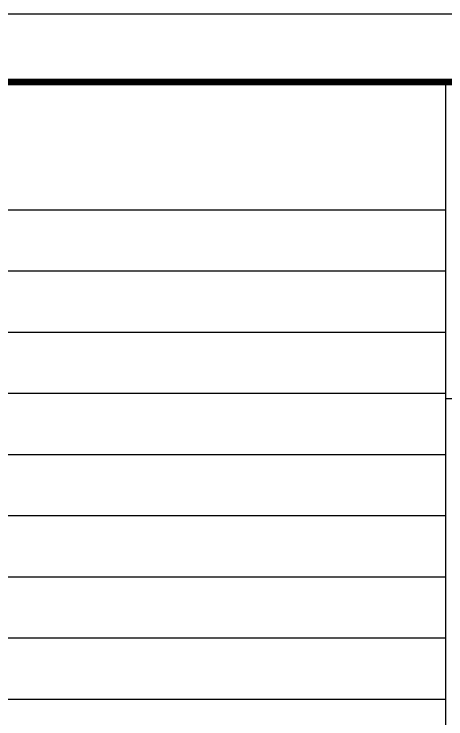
# Model space of a CAD drawing. Extents: x -695846 to 822170, y -413475 to 397179.
# Drawn here: x -491230 to -484875, y 166803 to 177174 of the extents above; entities that cross this region are included whole.
import ezdxf

# ---------------------------------------------------------------- set-up
doc = ezdxf.new("R2010")
doc.units = 0
doc.header["$LTSCALE"] = 1000
doc.header["$MEASUREMENT"] = 0
for name, color, linetype in [('T-图框-175', 175, 'Continuous'), ('TK', 4, 'Continuous'), ('ZSX', 8, 'Continuous')]:
    doc.layers.add(name, color=color, linetype=linetype)

# ---------------------------------------------------------------- blocks, each defined once
blk = doc.blocks.new('3er1t35wer1t')
blk.add_line((320885, 303477), (313385, 303477))
at = {"layer": 'TK', "color": 7}
blk.add_line((313372, 298821), (320872, 298821), dxfattribs=at)
blk.add_lwpolyline([(313385, 263477), (313385, 303477), (320885, 303477), (320885, 263477)], close=True, dxfattribs=at)

msp = doc.modelspace()

# ---------------------------------------------------------------- linework, layer by layer
at = {"layer": 'T-图框-175'}
msp.add_lwpolyline([(-535780, 135174), (-476380, 135174), (-476380, 177174), (-535780, 177174)], close=True, dxfattribs=at)
at = {"layer": 'T-图框-175', "const_width": 100}
msp.add_lwpolyline([(-533280, 136174), (-477380, 136174), (-477380, 176174), (-533280, 176174)], close=True, dxfattribs=at)
at = {"layer": 'ZSX', "linetype": 'Continuous'}
for p, q in [((-533318, 174296), (-484875, 174296)), ((-533318, 173396), (-484875, 173396)), ((-533318, 172496), (-484875, 172496)), ((-533318, 171596), (-484875, 171596)), ((-533318, 170696), (-484875, 170696)), ((-533318, 169796), (-484875, 169796)), ((-533318, 168896), (-484875, 168896)), ((-533318, 167996), (-484875, 167996)), ((-533318, 167096), (-484875, 167096))]:
    msp.add_line(p, q, dxfattribs=at)

# ---------------------------------------------------------------- block references
msp.add_blockref('3er1t35wer1t', (-798260, -127303))

doc.saveas('drawing.dxf')
